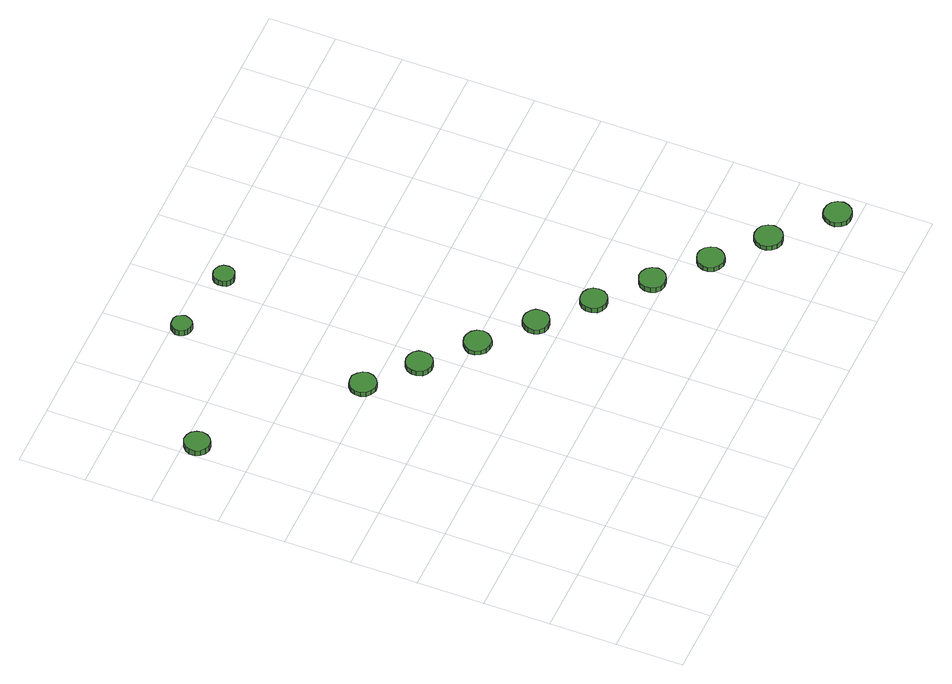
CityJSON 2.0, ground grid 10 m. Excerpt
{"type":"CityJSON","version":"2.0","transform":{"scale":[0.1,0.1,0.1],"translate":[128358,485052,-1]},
"CityObjects":{
"tree1":{"type":"SolitaryVegetationObject","attributes":{"function":"something"},"geometry":[{"type":"MultiSurface","lod":"1","boundaries":[[[0,1,2,3,4,5,6,7,8,9,10,11,12,13,14]],[[15,16,17,18,19,20,21,22,23,24,25,26,27,28,29]],[[0,29,28,1]],[[1,28,27,2]],[[2,27,26,3]],[[3,26,25,4]],[[4,25,24,5]],[[5,24,23,6]],[[6,23,22,7]],[[7,22,21,8]],[[8,21,20,9]],[[9,20,19,10]],[[10,19,18,11]],[[11,18,17,12]],[[12,17,16,13]],[[13,16,15,14]],[[14,15,29,0]]]}]},
"tree2":{"type":"SolitaryVegetationObject","attributes":{"function":"something"},"geometry":[{"type":"MultiSurface","lod":"1","boundaries":[[[30,31,32,33,34,35,36,37,38,39,40,41,42,43,44]],[[45,46,47,48,49,50,51,52,53,54,55,56,57,58,59]],[[30,59,58,31]],[[31,58,57,32]],[[32,57,56,33]],[[33,56,55,34]],[[34,55,54,35]],[[35,54,53,36]],[[36,53,52,37]],[[37,52,51,38]],[[38,51,50,39]],[[39,50,49,40]],[[40,49,48,41]],[[41,48,47,42]],[[42,47,46,43]],[[43,46,45,44]],[[44,45,59,30]]]}]},
"tree3":{"type":"SolitaryVegetationObject","attributes":{"function":"something"},"geometry":[{"type":"MultiSurface","lod":"1","boundaries":[[[60,61,62,63,64,65,66,67,68,69,70,71,72,73,74]],[[75,76,77,78,79,80,81,82,83,84,85,86,87,88,89]],[[60,89,88,61]],[[61,88,87,62]],[[62,87,86,63]],[[63,86,85,64]],[[64,85,84,65]],[[65,84,83,66]],[[66,83,82,67]],[[67,82,81,68]],[[68,81,80,69]],[[69,80,79,70]],[[70,79,78,71]],[[71,78,77,72]],[[72,77,76,73]],[[73,76,75,74]],[[74,75,89,60]]]}]},
"tree4":{"type":"SolitaryVegetationObject","attributes":{"function":"something"},"geometry":[{"type":"MultiSurface","lod":"1","boundaries":[[[90,91,92,93,94,95,96,97,98,99,100,101,102,103,104]],[[105,106,107,108,109,110,111,112,113,114,115,116,117,118,119]],[[90,119,118,91]],[[91,118,117,92]],[[92,117,116,93]],[[93,116,115,94]],[[94,115,114,95]],[[95,114,113,96]],[[96,113,112,97]],[[97,112,111,98]],[[98,111,110,99]],[[99,110,109,100]],[[100,109,108,101]],[[101,108,107,102]],[[102,107,106,103]],[[103,106,105,104]],[[104,105,119,90]]]}]},
"tree5":{"type":"SolitaryVegetationObject","attributes":{"function":"something"},"geometry":[{"type":"MultiSurface","lod":"1","boundaries":[[[120,121,122,123,124,125,126,127,128,129,130,131,132,133,134]],[[135,136,137,138,139,140,141,142,143,144,145,146,147,148,149]],[[120,149,148,121]],[[121,148,147,122]],[[122,147,146,123]],[[123,146,145,124]],[[124,145,144,125]],[[125,144,143,126]],[[126,143,142,127]],[[127,142,141,128]],[[128,141,140,129]],[[129,140,139,130]],[[130,139,138,131]],[[131,138,137,132]],[[132,137,136,133]],[[133,136,135,134]],[[134,135,149,120]]]}]},
"tree6":{"type":"SolitaryVegetationObject","attributes":{"function":"something"},"geometry":[{"type":"MultiSurface","lod":"1","boundaries":[[[150,151,152,153,154,155,156,157,158,159,160,161,162,163,164]],[[165,166,167,168,169,170,171,172,173,174,175,176,177,178,179]],[[150,179,178,151]],[[151,178,177,152]],[[152,177,176,153]],[[153,176,175,154]],[[154,175,174,155]],[[155,174,173,156]],[[156,173,172,157]],[[157,172,171,158]],[[158,171,170,159]],[[159,170,169,160]],[[160,169,168,161]],[[161,168,167,162]],[[162,167,166,163]],[[163,166,165,164]],[[164,165,179,150]]]}]},
"tree7":{"type":"SolitaryVegetationObject","attributes":{"function":"something"},"geometry":[{"type":"MultiSurface","lod":"1","boundaries":[[[180,181,182,183,184,185,186,187,188,189,190,191,192,193,194]],[[195,196,197,198,199,200,201,202,203,204,205,206,207,208,209]],[[180,209,208,181]],[[181,208,207,182]],[[182,207,206,183]],[[183,206,205,184]],[[184,205,204,185]],[[185,204,203,186]],[[186,203,202,187]],[[187,202,201,188]],[[188,201,200,189]],[[189,200,199,190]],[[190,199,198,191]],[[191,198,197,192]],[[192,197,196,193]],[[193,196,195,194]],[[194,195,209,180]]]}]},
"tree8":{"type":"SolitaryVegetationObject","attributes":{"function":"something"},"geometry":[{"type":"MultiSurface","lod":"1","boundaries":[[[210,211,212,213,214,215,216,217,218,219,220,221,222,223,224]],[[225,226,227,228,229,230,231,232,233,234,235,236,237,238,239]],[[210,239,238,211]],[[211,238,237,212]],[[212,237,236,213]],[[213,236,235,214]],[[214,235,234,215]],[[215,234,233,216]],[[216,233,232,217]],[[217,232,231,218]],[[218,231,230,219]],[[219,230,229,220]],[[220,229,228,221]],[[221,228,227,222]],[[222,227,226,223]],[[223,226,225,224]],[[224,225,239,210]]]}]},
"tree9":{"type":"SolitaryVegetationObject","attributes":{"function":"something"},"geometry":[{"type":"MultiSurface","lod":"1","boundaries":[[[240,241,242,243,244,245,246,247,248,249,250,251,252,253,254]],[[255,256,257,258,259,260,261,262,263,264,265,266,267,268,269]],[[240,269,268,241]],[[241,268,267,242]],[[242,267,266,243]],[[243,266,265,244]],[[244,265,264,245]],[[245,264,263,246]],[[246,263,262,247]],[[247,262,261,248]],[[248,261,260,249]],[[249,260,259,250]],[[250,259,258,251]],[[251,258,257,252]],[[252,257,256,253]],[[253,256,255,254]],[[254,255,269,240]]]}]},
"tree10":{"type":"SolitaryVegetationObject","attributes":{"function":"something"},"geometry":[{"type":"MultiSurface","lod":"1","boundaries":[[[270,271,272,273,274,275,276,277,278,279,280,281,282,283,284]],[[285,286,287,288,289,290,291,292,293,294,295,296,297,298,299]],[[270,299,298,271]],[[271,298,297,272]],[[272,297,296,273]],[[273,296,295,274]],[[274,295,294,275]],[[275,294,293,276]],[[276,293,292,277]],[[277,292,291,278]],[[278,291,290,279]],[[279,290,289,280]],[[280,289,288,281]],[[281,288,287,282]],[[282,287,286,283]],[[283,286,285,284]],[[284,285,299,270]]]}]},
"tree11":{"type":"SolitaryVegetationObject","attributes":{"function":"something"},"geometry":[{"type":"MultiSurface","lod":"1","boundaries":[[[300,301,302,303,304,305,306,307,308,309,310,311,312,313,314]],[[315,316,317,318,319,320,321,322,323,324,325,326,327,328,329]],[[300,329,328,301]],[[301,328,327,302]],[[302,327,326,303]],[[303,326,325,304]],[[304,325,324,305]],[[305,324,323,306]],[[306,323,322,307]],[[307,322,321,308]],[[308,321,320,309]],[[309,320,319,310]],[[310,319,318,311]],[[311,318,317,312]],[[312,317,316,313]],[[313,316,315,314]],[[314,315,329,300]]]}]},
"tree12":{"type":"SolitaryVegetationObject","attributes":{"function":"something"},"geometry":[{"type":"MultiSurface","lod":"1","boundaries":[[[330,331,332,333,334,335,336,337,338,339,340,341,342,343,344]],[[345,346,347,348,349,350,351,352,353,354,355,356,357,358,359]],[[330,359,358,331]],[[331,358,357,332]],[[332,357,356,333]],[[333,356,355,334]],[[334,355,354,335]],[[335,354,353,336]],[[336,353,352,337]],[[337,352,351,338]],[[338,351,350,339]],[[339,350,349,340]],[[340,349,348,341]],[[341,348,347,342]],[[342,347,346,343]],[[343,346,345,344]],[[344,345,359,330]]]}]}
},
"vertices":[
[39,682,20],[37,690,20],[33,696,20],[26,700,20],[18,701,20],[11,698,20],[5,693,20],[2,686,20],[2,678,20],[5,671,20],[11,666,20],[18,663,20],[26,664,20],[33,668,20],[37,674,20],[37,674,10],[33,668,10],[26,664,10],[18,663,10],[11,666,10],[5,671,10],[2,678,10],[2,686,10],[5,693,10],[11,698,10],[18,701,10],[26,700,10],[33,696,10],[37,690,10],[39,682,10],
[233,513,18],[231,521,18],[226,527,18],[219,532,18],[211,532,18],[203,530,18],[197,524,18],[194,517,18],[194,509,18],[197,501,18],[203,496,18],[211,493,18],[219,494,18],[226,498,18],[231,505,18],[231,505,10],[226,498,10],[219,494,10],[211,493,10],[203,496,10],[197,501,10],[194,509,10],[194,517,10],[197,524,10],[203,530,10],[211,532,10],[219,532,10],[226,527,10],[231,521,10],[233,513,10],
[298,456,19],[297,464,19],[292,470,19],[285,474,19],[277,475,19],[269,473,19],[263,467,19],[260,460,19],[260,452,19],[263,444,19],[269,439,19],[277,436,19],[285,437,19],[292,441,19],[297,448,19],[297,448,10],[292,441,10],[285,437,10],[277,436,10],[269,439,10],[263,444,10],[260,452,10],[260,460,10],[263,467,10],[269,473,10],[277,475,10],[285,474,10],[292,470,10],[297,464,10],[298,456,10],
[232,788,20],[230,794,20],[227,799,20],[221,802,20],[215,802,20],[209,801,20],[205,796,20],[202,791,20],[202,785,20],[205,779,20],[209,775,20],[215,773,20],[221,773,20],[227,777,20],[230,782,20],[230,782,10],[227,777,10],[221,773,10],[215,773,10],[209,775,10],[205,779,10],[202,785,10],[202,791,10],[205,796,10],[209,801,10],[215,802,10],[221,802,10],[227,799,10],[230,794,10],[232,788,10],
[367,396,18],[365,405,18],[360,411,18],[353,415,18],[345,416,18],[337,414,18],[331,408,18],[327,401,18],[327,392,18],[331,385,18],[337,379,18],[345,377,18],[353,377,18],[360,382,18],[365,388,18],[365,388,10],[360,382,10],[353,377,10],[345,377,10],[337,379,10],[331,385,10],[327,392,10],[327,401,10],[331,408,10],[337,414,10],[345,416,10],[353,415,10],[360,411,10],[365,405,10],[367,396,10],
[433,336,19],[432,344,19],[427,350,19],[420,354,19],[412,355,19],[404,353,19],[398,347,19],[395,340,19],[395,332,19],[398,325,19],[404,319,19],[412,317,19],[420,318,19],[427,322,19],[432,328,19],[432,328,10],[427,322,10],[420,318,10],[412,317,10],[404,319,10],[398,325,10],[395,332,10],[395,340,10],[398,347,10],[404,353,10],[412,355,10],[420,354,10],[427,350,10],[432,344,10],[433,336,10],
[341,769,20],[340,776,20],[336,781,20],[330,784,20],[324,785,20],[318,783,20],[313,778,20],[311,772,20],[311,766,20],[313,760,20],[318,756,20],[324,754,20],[330,755,20],[336,758,20],[340,763,20],[340,763,10],[336,758,10],[330,755,10],[324,754,10],[318,756,10],[313,760,10],[311,766,10],[311,772,10],[313,778,10],[318,783,10],[324,785,10],[330,784,10],[336,781,10],[340,776,10],[341,769,10],
[501,278,19],[500,286,19],[495,292,19],[488,296,19],[480,297,19],[472,295,19],[466,289,19],[463,282,19],[463,274,19],[466,266,19],[472,261,19],[480,258,19],[488,259,19],[495,263,19],[500,270,19],[500,270,10],[495,263,10],[488,259,10],[480,258,10],[472,261,10],[466,266,10],[463,274,10],[463,282,10],[466,289,10],[472,295,10],[480,297,10],[488,296,10],[495,292,10],[500,286,10],[501,278,10],
[569,217,19],[567,225,19],[562,232,19],[555,236,19],[547,237,19],[539,234,19],[533,229,19],[530,221,19],[530,213,19],[533,206,19],[539,200,19],[547,198,19],[555,199,19],[562,203,19],[567,209,19],[567,209,10],[562,203,10],[555,199,10],[547,198,10],[539,200,10],[533,206,10],[530,213,10],[530,221,10],[533,229,10],[539,234,10],[547,237,10],[555,236,10],[562,232,10],[567,225,10],[569,217,10],
[637,158,18],[635,166,18],[630,173,18],[623,177,18],[615,178,18],[607,175,18],[601,170,18],[597,162,18],[597,154,18],[601,146,18],[607,141,18],[615,138,18],[623,139,18],[630,143,18],[635,150,18],[635,150,10],[630,143,10],[623,139,10],[615,138,10],[607,141,10],[601,146,10],[597,154,10],[597,162,10],[601,170,10],[607,175,10],[615,178,10],[623,177,10],[630,173,10],[635,166,10],[637,158,10],
[706,100,18],[704,108,18],[699,115,18],[692,119,18],[683,120,18],[675,118,18],[669,112,18],[665,104,18],[665,95,18],[669,88,18],[675,82,18],[683,79,18],[692,80,18],[699,84,18],[704,91,18],[704,91,10],[699,84,10],[692,80,10],[683,79,10],[675,82,10],[669,88,10],[665,95,10],[665,104,10],[669,112,10],[675,118,10],[683,120,10],[692,119,10],[699,115,10],[704,108,10],[706,100,10],
[784,28,18],[782,36,18],[777,43,18],[770,47,18],[761,48,18],[753,46,18],[747,40,18],[743,32,18],[743,24,18],[747,16,18],[753,10,18],[761,8,18],[770,9,18],[777,13,18],[782,20,18],[782,20,10],[777,13,10],[770,9,10],[761,8,10],[753,10,10],[747,16,10],[743,24,10],[743,32,10],[747,40,10],[753,46,10],[761,48,10],[770,47,10],[777,43,10],[782,36,10],[784,28,10]
]}
